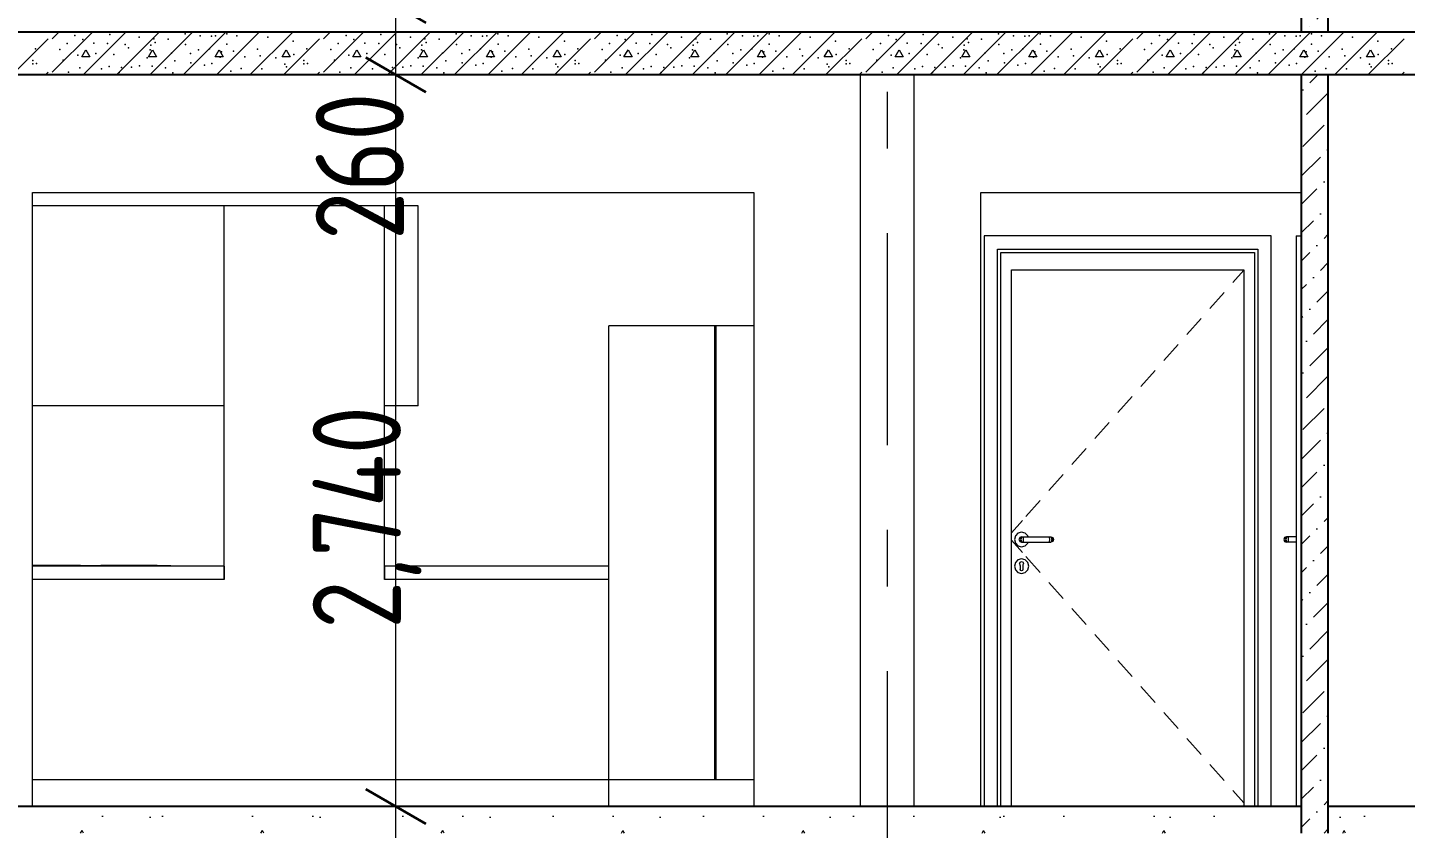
# Model space of a CAD drawing. Header units: millimetres. Extents: x 18162 to 7085488, y 72188 to 247925.
# Drawn here: x 4260395 to 4265553, y 110670 to 113670 of the extents above; entities that cross this region are included whole.
import ezdxf
from ezdxf.enums import TextEntityAlignment as Align

# ---------------------------------------------------------------- set-up
doc = ezdxf.new("R2010")
doc.units = ezdxf.units.MM
doc.header["$MEASUREMENT"] = 0
doc.linetypes.add('Double Dashed', pattern=[1093.611073, 529.166651, -211.666656, 141.111112, -211.666656])
for name, color, linetype in [('Archicad Doors', 7, 'Continuous'), ('Interior - Equipment', 7, 'Continuous'), ('Structural - Bearing', 7, 'Continuous'), ('Structural - Grid', 7, 'Continuous')]:
    doc.layers.add(name, color=color, linetype=linetype)
doc.styles.add('GENERATED_STYLE_3', font='', dxfattribs={"width": 0.8})
doc.styles.get('GENERATED_STYLE_3').set_extended_font_data('ISOCPEUR MON')
doc.dimstyles.new('GENERATED_STYLE__12', dxfattribs={"dimtxt": 330.000007, "dimasz": 171, "dimexe": 0.18, "dimexo": 150, "dimgap": 0, "dimtad": 1, "dimdec": 0, "dimzin": 0, "dimdsep": 46, "dimtxsty": 'GENERATED_STYLE_3', "dimblk": 'ARROWHEAD_2', "dimblk1": 'ARROWHEAD_2', "dimblk2": 'ARROWHEAD_2', "dimcen": 0.09, "dimclrd": 13, "dimclre": 13, "dimclrt": 13, "dimadec": 0, "dimazin": 0, "dimtfac": 1, "dimtdec": 4, "dimtmove": 0, "dimatfit": 3, "dimfxl": 1, "dimtolj": 1, "dimtzin": 0, "dimarcsym": 0})
doc.dimstyles.new('GENERATED_STYLE__13', dxfattribs={"dimtxt": 330.000007, "dimasz": 171, "dimexe": 0.18, "dimexo": 0.0625, "dimgap": 0, "dimtad": 1, "dimdec": 0, "dimzin": 0, "dimdsep": 46, "dimtxsty": 'GENERATED_STYLE_3', "dimblk": 'ARROWHEAD_2', "dimblk1": 'ARROWHEAD_2', "dimblk2": 'ARROWHEAD_2', "dimcen": 0.09, "dimse1": 1, "dimse2": 1, "dimclrd": 13, "dimclre": 13, "dimclrt": 13, "dimadec": 0, "dimazin": 0, "dimtfac": 1, "dimtdec": 4, "dimtmove": 0, "dimatfit": 3, "dimfxl": 1, "dimtolj": 1, "dimtzin": 0, "dimarcsym": 0})
pattern_1 = [(45, (4294986.58, 104752.7), (-106.066, 106.066), [112.5, -37.5, 0, -37.5]), (45, (4294999.84, 104872.03), (-106.066, 106.066), [112.5, -37.5, 0, -37.5])]
pattern_2 = [(0, (4294986.6, 104752.7), (0, 1169.134), [73.125, -601.875]), (0, (4295324.1, 105337.3), (0, 1169.134), [73.125, -601.875]), (60, (4294986.6, 104752.7), (-1012.5, 584.567), [73.125, -601.875]), (60, (4295661.6, 104752.7), (-1012.5, 584.567), [73.125, -601.875]), (120, (4295059.7, 104752.7), (1012.5, 584.567), [73.125, -601.875]), (120, (4295734.7, 104752.7), (1012.5, 584.567), [73.125, -601.875]), (0, (4294986.58, 104865.2), (0, 225), [0, -225, 0, -337.5]), (45, (4295099.08, 104865.2), (-159.099, 159.099), [0, -168.75, 0, -281.25])]

# ---------------------------------------------------------------- blocks, each defined once
blk = doc.blocks.new('*X1282', base_point=(4294986.6, 104752.7))
at = {"layer": 'Structural - Bearing', "color": 7, "linetype": 'Continuous', "lineweight": 9}
for p, q in [((4260487.4, 113627.8), (4260512.3, 113652.7)), ((4260487.4, 113502.8), (4260637.3, 113652.7)), ((4260602.3, 113492.7), (4260762.3, 113652.7)), ((4260727.3, 113492.7), (4260887.3, 113652.7)), ((4260852.3, 113492.7), (4261012.3, 113652.7)), ((4260977.3, 113492.7), (4261137.3, 113652.7)), ((4261102.3, 113492.7), (4261262.3, 113652.7)), ((4261227.3, 113492.7), (4261387.3, 113652.7)), ((4261502.5, 113627.8), (4261527.4, 113652.7)), ((4261502.5, 113502.8), (4261652.4, 113652.7)), ((4261617.4, 113492.7), (4261777.4, 113652.7)), ((4261742.4, 113492.7), (4261902.4, 113652.7)), ((4261867.4, 113492.7), (4262027.4, 113652.7)), ((4261992.4, 113492.7), (4262152.4, 113652.7)), ((4262117.4, 113492.7), (4262277.4, 113652.7)), ((4262242.4, 113492.7), (4262402.4, 113652.7)), ((4262517.7, 113627.8), (4262542.5, 113652.7)), ((4262517.7, 113502.8), (4262667.5, 113652.7)), ((4262632.5, 113492.7), (4262792.5, 113652.7)), ((4262757.5, 113492.7), (4262917.5, 113652.7)), ((4262882.5, 113492.7), (4263042.5, 113652.7)), ((4263007.5, 113492.7), (4263167.5, 113652.7)), ((4263132.5, 113492.7), (4263292.5, 113652.7)), ((4263257.5, 113492.7), (4263417.5, 113652.7)), ((4263532.8, 113627.8), (4263557.7, 113652.7)), ((4263532.8, 113502.8), (4263682.7, 113652.7)), ((4263647.7, 113492.7), (4263807.7, 113652.7)), ((4263772.7, 113492.7), (4263932.7, 113652.7)), ((4263897.7, 113492.7), (4264057.7, 113652.7)), ((4264022.7, 113492.7), (4264182.7, 113652.7)), ((4264147.7, 113492.7), (4264307.7, 113652.7)), ((4264272.7, 113492.7), (4264432.7, 113652.7)), ((4264547.9, 113627.8), (4264572.8, 113652.7)), ((4264547.9, 113502.8), (4264697.8, 113652.7)), ((4264662.8, 113492.7), (4264822.8, 113652.7)), ((4264787.8, 113492.7), (4264947.8, 113652.7)), ((4264912.8, 113492.7), (4265072.8, 113652.7)), ((4265037.8, 113492.7), (4265197.8, 113652.7)), ((4265162.8, 113492.7), (4265322.8, 113652.7)), ((4265287.8, 113492.7), (4265447.8, 113652.7)), ((4260337.2, 113492.7), (4260472.3, 113627.8)), ((4261352.3, 113492.7), (4261487.4, 113627.8)), ((4262367.4, 113492.7), (4262502.5, 113627.8)), ((4263382.5, 113492.7), (4263517.7, 113627.8)), ((4264397.7, 113492.7), (4264532.8, 113627.8)), ((4265412.8, 113492.7), (4265547.9, 113627.8)), ((4260597.3, 113560.2), (4260612.4, 113586.2)), ((4260627.3, 113560.2), (4260597.3, 113560.2)), ((4260612.4, 113586.2), (4260627.3, 113560.2)), ((4260847.3, 113560.2), (4260862.4, 113586.2)), ((4260877.3, 113560.2), (4260847.3, 113560.2)), ((4260862.4, 113586.2), (4260877.3, 113560.2)), ((4261097.3, 113560.2), (4261112.4, 113586.2)), ((4261127.3, 113560.2), (4261097.3, 113560.2)), ((4261112.4, 113586.2), (4261127.3, 113560.2)), ((4261347.3, 113560.2), (4261362.4, 113586.2)), ((4261377.3, 113560.2), (4261347.3, 113560.2)), ((4261362.4, 113586.2), (4261377.3, 113560.2)), ((4261612.4, 113560.2), (4261627.5, 113586.2)), ((4261642.5, 113560.2), (4261612.4, 113560.2)), ((4261627.5, 113586.2), (4261642.5, 113560.2)), ((4261862.4, 113560.2), (4261877.5, 113586.2)), ((4261892.5, 113560.2), (4261862.4, 113560.2)), ((4261877.5, 113586.2), (4261892.5, 113560.2)), ((4262112.4, 113560.2), (4262127.5, 113586.2)), ((4262142.5, 113560.2), (4262112.4, 113560.2)), ((4262127.5, 113586.2), (4262142.5, 113560.2)), ((4262362.4, 113560.2), (4262377.5, 113586.2)), ((4262392.5, 113560.2), (4262362.4, 113560.2)), ((4262377.5, 113586.2), (4262392.5, 113560.2)), ((4262627.5, 113560.2), (4262642.7, 113586.2)), ((4262657.6, 113560.2), (4262627.5, 113560.2)), ((4262642.7, 113586.2), (4262657.6, 113560.2)), ((4262877.5, 113560.2), (4262892.7, 113586.2)), ((4262907.6, 113560.2), (4262877.5, 113560.2)), ((4262892.7, 113586.2), (4262907.6, 113560.2)), ((4263127.5, 113560.2), (4263142.7, 113586.2)), ((4263157.6, 113560.2), (4263127.5, 113560.2)), ((4263142.7, 113586.2), (4263157.6, 113560.2)), ((4263377.5, 113560.2), (4263392.7, 113586.2)), ((4263407.6, 113560.2), (4263377.5, 113560.2)), ((4263392.7, 113586.2), (4263407.6, 113560.2)), ((4263642.7, 113560.2), (4263657.8, 113586.2)), ((4263672.7, 113560.2), (4263642.7, 113560.2)), ((4263657.8, 113586.2), (4263672.7, 113560.2)), ((4263892.7, 113560.2), (4263907.8, 113586.2)), ((4263922.7, 113560.2), (4263892.7, 113560.2)), ((4263907.8, 113586.2), (4263922.7, 113560.2)), ((4264142.7, 113560.2), (4264157.8, 113586.2)), ((4264172.7, 113560.2), (4264142.7, 113560.2)), ((4264157.8, 113586.2), (4264172.7, 113560.2)), ((4264392.7, 113560.2), (4264407.8, 113586.2)), ((4264422.7, 113560.2), (4264392.7, 113560.2)), ((4264407.8, 113586.2), (4264422.7, 113560.2)), ((4264657.8, 113560.2), (4264672.9, 113586.2)), ((4264687.8, 113560.2), (4264657.8, 113560.2)), ((4264672.9, 113586.2), (4264687.8, 113560.2)), ((4264907.8, 113560.2), (4264922.9, 113586.2)), ((4264937.8, 113560.2), (4264907.8, 113560.2)), ((4264922.9, 113586.2), (4264937.8, 113560.2)), ((4265157.8, 113560.2), (4265172.9, 113586.2)), ((4265187.8, 113560.2), (4265157.8, 113560.2)), ((4265172.9, 113586.2), (4265187.8, 113560.2)), ((4265407.8, 113560.2), (4265422.9, 113586.2)), ((4265437.8, 113560.2), (4265407.8, 113560.2)), ((4265422.9, 113586.2), (4265437.8, 113560.2)), ((4260462.2, 113492.7), (4260472.3, 113502.8)), ((4261477.3, 113492.7), (4261487.4, 113502.8)), ((4262492.4, 113492.7), (4262502.5, 113502.8)), ((4263507.5, 113492.7), (4263517.7, 113502.8)), ((4264522.7, 113492.7), (4264532.8, 113502.8)), ((4265537.8, 113492.7), (4265547.9, 113502.8))]:
    blk.add_line(p, q, dxfattribs=at)
for p in [(4260702.2, 113643.9), (4260984.1, 113646.9), (4261140.4, 113646.9), (4261717.3, 113643.9), (4261999.2, 113646.9), (4262155.5, 113646.9), (4262732.4, 113643.9), (4263014.4, 113646.9), (4263170.6, 113646.9), (4263747.6, 113643.9), (4264029.5, 113646.9), (4264185.8, 113646.9), (4264762.7, 113643.9), (4265044.6, 113646.9), (4265200.9, 113646.9), (4260425, 113591.1), (4260542.5, 113610), (4260572.1, 113640), (4260601.3, 113625.5), (4260642.8, 113611.4), (4260694.5, 113611), (4260760.2, 113607.1), (4260773.1, 113593.7), (4260812.9, 113633.6), (4260856.1, 113603.7), (4260866.9, 113628.4), (4260871.9, 113614.8), (4260921, 113626.8), (4260985.9, 113606.7), (4261040.9, 113638.7), (4261075.7, 113591.1), (4261083.2, 113637.7), (4261098.7, 113639.2), (4261141.1, 113608.4), (4261178.7, 113638.7), (4261294.1, 113634.5), (4261389.2, 113619.1), (4261440.1, 113591.1), (4261557.6, 113610), (4261587.3, 113640), (4261616.4, 113625.5), (4261657.9, 113611.4), (4261709.7, 113611), (4261775.3, 113607.1), (4261788.3, 113593.7), (4261828.1, 113633.6), (4261871.2, 113603.7), (4261882, 113628.4), (4261887.1, 113614.8), (4261936.1, 113626.8), (4262001, 113606.7), (4262056, 113638.7), (4262090.8, 113591.1), (4262098.3, 113637.7), (4262113.8, 113639.2), (4262156.2, 113608.4), (4262193.8, 113638.7), (4262309.3, 113634.5), (4262404.3, 113619.1), (4262455.2, 113591.1), (4262572.8, 113610), (4262602.4, 113640), (4262631.6, 113625.5), (4262673.1, 113611.4), (4262724.8, 113611), (4262790.5, 113607.1), (4262803.4, 113593.7), (4262843.2, 113633.6), (4262886.3, 113603.7), (4262897.1, 113628.4), (4262902.2, 113614.8), (4262951.2, 113626.8), (4263016.1, 113606.7), (4263071.1, 113638.7), (4263105.9, 113591.1), (4263113.5, 113637.7), (4263128.9, 113639.2), (4263171.4, 113608.4), (4263208.9, 113638.7), (4263324.4, 113634.5), (4263419.4, 113619.1), (4263470.3, 113591.1), (4263587.9, 113610), (4263617.5, 113640), (4263646.7, 113625.5), (4263688.2, 113611.4), (4263739.9, 113611), (4263805.6, 113607.1), (4263818.5, 113593.7), (4263858.3, 113633.6), (4263901.4, 113603.7), (4263912.2, 113628.4), (4263917.3, 113614.8), (4263966.3, 113626.8), (4264031.2, 113606.7), (4264086.2, 113638.7), (4264121, 113591.1), (4264128.6, 113637.7), (4264144, 113639.2), (4264186.5, 113608.4), (4264224, 113638.7), (4264339.5, 113634.5), (4264434.6, 113619.1), (4264485.5, 113591.1), (4264603, 113610), (4264632.6, 113640), (4264661.8, 113625.5), (4264703.3, 113611.4), (4264755, 113611), (4264820.7, 113607.1), (4264833.6, 113593.7), (4264873.4, 113633.6), (4264916.6, 113603.7), (4264927.4, 113628.4), (4264932.4, 113614.8), (4264981.5, 113626.8), (4265046.4, 113606.7), (4265101.4, 113638.7), (4265136.2, 113591.1), (4265143.7, 113637.7), (4265159.2, 113639.2), (4265201.6, 113608.4), (4265239.2, 113638.7), (4265354.6, 113634.5), (4265449.7, 113619.1), (4265500.6, 113591.1), (4260414.2, 113546.5), (4260515.5, 113588.5), (4260528.4, 113548), (4260582.4, 113566.6), (4260650, 113572.4), (4260717.6, 113569.2), (4260842.1, 113557.3), (4260854.1, 113587.2), (4260933.3, 113573.7), (4260945.6, 113546), (4261004.8, 113573.1), (4261034.4, 113587.2), (4261115.6, 113558.9), (4261120.7, 113579.5), (4261165.9, 113581.4), (4261207.5, 113560.2), (4261255.8, 113589.1), (4261265.4, 113564.5), (4261323.8, 113557.1), (4261391.1, 113569.2), (4261429.4, 113546.5), (4261530.6, 113588.5), (4261543.6, 113548), (4261597.6, 113566.6), (4261665.2, 113572.4), (4261732.8, 113569.2), (4261857.3, 113557.3), (4261869.3, 113587.2), (4261948.4, 113573.7), (4261960.7, 113546), (4262019.9, 113573.1), (4262049.6, 113587.2), (4262130.7, 113558.9), (4262135.8, 113579.5), (4262181, 113581.4), (4262222.6, 113560.2), (4262270.9, 113589.1), (4262280.6, 113564.5), (4262338.9, 113557.1), (4262406.3, 113569.2), (4262444.5, 113546.5), (4262545.7, 113588.5), (4262558.7, 113548), (4262612.7, 113566.6), (4262680.3, 113572.4), (4262747.9, 113569.2), (4262872.4, 113557.3), (4262884.4, 113587.2), (4262963.6, 113573.7), (4262975.8, 113546), (4263035.1, 113573.1), (4263064.7, 113587.2), (4263145.8, 113558.9), (4263151, 113579.5), (4263196.1, 113581.4), (4263237.7, 113560.2), (4263286, 113589.1), (4263295.7, 113564.5), (4263354, 113557.1), (4263421.4, 113569.2), (4263459.6, 113546.5), (4263560.8, 113588.5), (4263573.8, 113548), (4263627.8, 113566.6), (4263695.4, 113572.4), (4263763, 113569.2), (4263887.5, 113557.3), (4263899.5, 113587.2), (4263978.7, 113573.7), (4263991, 113546), (4264050.2, 113573.1), (4264079.8, 113587.2), (4264160.9, 113558.9), (4264166.1, 113579.5), (4264211.2, 113581.4), (4264252.9, 113560.2), (4264301.2, 113589.1), (4264310.8, 113564.5), (4264369.1, 113557.1), (4264436.5, 113569.2), (4264474.7, 113546.5), (4264576, 113588.5), (4264589, 113548), (4264642.9, 113566.6), (4264710.5, 113572.4), (4264778.1, 113569.2), (4264902.7, 113557.3), (4264914.7, 113587.2), (4264993.8, 113573.7), (4265006.1, 113546), (4265065.3, 113573.1), (4265094.9, 113587.2), (4265176.1, 113558.9), (4265181.2, 113579.5), (4265226.4, 113581.4), (4265268, 113560.2), (4265316.3, 113589.1), (4265325.9, 113564.5), (4265384.3, 113557.1), (4265451.6, 113569.2), (4265489.9, 113546.5), (4260414.4, 113534.7), (4260428.1, 113535.7), (4260548.5, 113503.2), (4260590, 113518.7), (4260670.9, 113516), (4260699.6, 113524.1), (4260737.1, 113501.7), (4260746.3, 113520.2), (4260784.2, 113521.2), (4260814.2, 113526.7), (4260860.6, 113525.4), (4260911.7, 113519.9), (4260938.3, 113500.4), (4261006.5, 113537.9), (4261057.2, 113529), (4261084.9, 113535.1), (4261155.1, 113507), (4261194.5, 113517.1), (4261271.7, 113515.6), (4261357.6, 113532.5), (4261364.5, 113523.3), (4261429.5, 113534.7), (4261443.3, 113535.7), (4261563.7, 113503.2), (4261605.1, 113518.7), (4261686, 113516), (4261714.7, 113524.1), (4261752.2, 113501.7), (4261761.5, 113520.2), (4261799.3, 113521.2), (4261829.4, 113526.7), (4261875.7, 113525.4), (4261926.8, 113519.9), (4261953.4, 113500.4), (4262021.7, 113537.9), (4262072.4, 113529), (4262100, 113535.1), (4262170.2, 113507), (4262209.6, 113517.1), (4262286.9, 113515.6), (4262372.8, 113532.5), (4262379.6, 113523.3), (4262444.6, 113534.7), (4262458.4, 113535.7), (4262578.8, 113503.2), (4262620.2, 113518.7), (4262701.1, 113516), (4262729.9, 113524.1), (4262767.3, 113501.7), (4262776.6, 113520.2), (4262814.4, 113521.2), (4262844.5, 113526.7), (4262890.8, 113525.4), (4262941.9, 113519.9), (4262968.5, 113500.4), (4263036.8, 113537.9), (4263087.5, 113529), (4263115.1, 113535.1), (4263185.3, 113507), (4263224.7, 113517.1), (4263302, 113515.6), (4263387.9, 113532.5), (4263394.7, 113523.3), (4263459.8, 113534.7), (4263473.5, 113535.7), (4263593.9, 113503.2), (4263635.3, 113518.7), (4263716.2, 113516), (4263745, 113524.1), (4263782.4, 113501.7), (4263791.7, 113520.2), (4263829.6, 113521.2), (4263859.6, 113526.7), (4263906, 113525.4), (4263957, 113519.9), (4263983.6, 113500.4), (4264051.9, 113537.9), (4264102.6, 113529), (4264130.2, 113535.1), (4264200.4, 113507), (4264239.9, 113517.1), (4264317.1, 113515.6), (4264403, 113532.5), (4264409.8, 113523.3), (4264474.9, 113534.7), (4264488.7, 113535.7), (4264609, 113503.2), (4264650.5, 113518.7), (4264731.4, 113516), (4264760.1, 113524.1), (4264797.6, 113501.7), (4264806.8, 113520.2), (4264844.7, 113521.2), (4264874.7, 113526.7), (4264921.1, 113525.4), (4264972.2, 113519.9), (4264998.8, 113500.4), (4265067, 113537.9), (4265117.7, 113529), (4265145.4, 113535.1), (4265215.6, 113507), (4265255, 113517.1), (4265332.2, 113515.6), (4265418.1, 113532.5), (4265425, 113523.3), (4265490, 113534.7), (4265503.8, 113535.7)]:
    blk.add_point(p, dxfattribs=at)
blk = doc.blocks.new('Standard grid marker[365]_3', base_point=(4263613.1, 164752.7))
at = {"layer": 'Structural - Grid', "color": 13, "linetype": 'Double Dashed', "lineweight": 13, "ltscale": 1.5}
blk.add_line((4263613.1, 163752.7), (4263613.1, 97752.7), dxfattribs=at)
at = {"layer": 'Structural - Grid', "color": 13, "lineweight": 13, "style": 'GENERATED_STYLE_3'}
blk.add_attdef('AC_MarkerText_1', text='', height=375, rotation=360, dxfattribs=at).set_placement((4263613.1, 96490.2), align=Align.TOP_CENTER)
blk = doc.blocks.new('*D1652', base_point=(4294986.6, 104752.7))
at = {"color": 12, "linetype": 'Continuous', "lineweight": 35}
for p, q in [((4268368, 110817.7), (4268593, 110687.8)), ((4268368, 110557.7), (4268593, 110427.8))]:
    blk.add_line(p, q, dxfattribs=at)
at = {"color": 13, "linetype": 'Continuous', "lineweight": 13}
for p, q in [((4268649.2, 110752.7), (4268311.7, 110752.7)), ((4268480.5, 110492.7), (4268480.5, 110752.7)), ((4268649.2, 110492.7), (4268311.7, 110492.7)), ((4268480.5, 107752.7), (4268480.5, 110492.7))]:
    blk.add_line(p, q, dxfattribs=at)
blk = doc.blocks.new('ARROWHEAD_2')
at = {"color": 0, "linetype": 'Continuous', "lineweight": 0}
for p, q in [((-0.378, -0.655), (0.378, 0.655)), ((0, 0), (-1, 0))]:
    blk.add_line(p, q, dxfattribs=at)
blk = doc.blocks.new('*D1653', base_point=(4294986.6, 104752.7))
at = {"color": 12, "linetype": 'Continuous', "lineweight": 35}
for p, q in [((4268368, 113557.7), (4268593, 113427.8)), ((4268368, 110817.7), (4268593, 110687.8))]:
    blk.add_line(p, q, dxfattribs=at)
at = {"color": 13, "linetype": 'Continuous', "lineweight": 13}
for p, q in [((4268480.5, 110752.7), (4268480.5, 113492.7)), ((4268649.2, 110752.7), (4268311.7, 110752.7))]:
    blk.add_line(p, q, dxfattribs=at)
at = {"color": 13, "lineweight": 13, "char_height": 330, "attachment_point": 7, "rotation": 90, "style": 'GENERATED_STYLE_3'}
for s, insert in [('\\A1;{\\pql;\\fISOCPEUR MON|b0|i0|c0|p0;\\W0.800000;260}', (4268510.3, 112874.4)), ('\\A1;{\\pql;\\fISOCPEUR MON|b0|i0|c0|p0;\\W0.800000;2,740}', (4268576.1, 111417.9))]:
    blk.add_mtext(s, dxfattribs=dict(at, insert=insert))
blk = doc.blocks.new('*D1654', base_point=(4294986.6, 104752.7))
at = {"color": 12, "linetype": 'Continuous', "lineweight": 35}
for p, q in [((4268368, 113817.7), (4268593, 113687.8)), ((4268368, 113557.7), (4268593, 113427.8))]:
    blk.add_line(p, q, dxfattribs=at)
at = {"color": 13, "linetype": 'Continuous', "lineweight": 13}
for p, q in [((4268649.2, 113752.7), (4268311.7, 113752.7)), ((4268480.5, 113492.7), (4268480.5, 113752.7)), ((4268649.2, 113492.7), (4268311.7, 113492.7)), ((4268480.5, 110752.7), (4268480.5, 113492.7))]:
    blk.add_line(p, q, dxfattribs=at)
blk = doc.blocks.new('*D1691', base_point=(4294986.6, 104752.7))
at = {"color": 13, "linetype": 'Continuous', "lineweight": 13}
for p, q in [((4271445.7, 110052.7), (4271445.7, 110492.7)), ((4271614.4, 110052.7), (4270763.1, 110052.7)), ((4271445.7, 107752.7), (4271445.7, 110052.7))]:
    blk.add_line(p, q, dxfattribs=at)
at = {"color": 12, "linetype": 'Continuous', "lineweight": 35}
for p, q in [((4271333.2, 110117.7), (4271558.2, 109987.8)), ((4271333.2, 107817.7), (4271558.2, 107687.8))]:
    blk.add_line(p, q, dxfattribs=at)
at = {"color": 13, "lineweight": 13, "char_height": 330, "attachment_point": 7, "rotation": 90, "style": 'GENERATED_STYLE_3'}
for s, insert in [('\\A1;{\\pql;\\fISOCPEUR MON|b0|i0|c0|p0;\\W0.800000;440}', (4271096, 109969.7)), ('\\A1;{\\pql;\\fISOCPEUR MON|b0|i0|c0|p0;\\W0.800000;2,300}', (4271541.3, 108764.4)), ('\\A1;{\\pql;\\fISOCPEUR MON|b0|i0|c0|p0;\\W0.800000;260}', (4271475.5, 107817.7))]:
    blk.add_mtext(s, dxfattribs=dict(at, insert=insert))
blk = doc.blocks.new('*D1693', base_point=(4294986.6, 104752.7))
at = {"color": 12, "linetype": 'Continuous', "lineweight": 35}
for p, q in [((4271333.2, 110817.7), (4271558.2, 110687.8)), ((4271333.2, 110557.7), (4271558.2, 110427.8))]:
    blk.add_line(p, q, dxfattribs=at)
at = {"color": 13, "linetype": 'Continuous', "lineweight": 13}
for p, q in [((4271614.4, 110752.7), (4271276.9, 110752.7)), ((4271445.7, 110492.7), (4271445.7, 110752.7)), ((4271614.4, 110492.7), (4271276.9, 110492.7)), ((4271445.7, 110052.7), (4271445.7, 110492.7))]:
    blk.add_line(p, q, dxfattribs=at)
blk = doc.blocks.new('*D1694', base_point=(4294986.6, 104752.7))
at = {"color": 12, "linetype": 'Continuous', "lineweight": 35}
for p, q in [((4271333.2, 113117.7), (4271558.2, 112987.8)), ((4271333.2, 110817.7), (4271558.2, 110687.8))]:
    blk.add_line(p, q, dxfattribs=at)
at = {"color": 13, "linetype": 'Continuous', "lineweight": 13}
for p, q in [((4271445.7, 110752.7), (4271445.7, 113052.7)), ((4271614.4, 110752.7), (4271276.9, 110752.7))]:
    blk.add_line(p, q, dxfattribs=at)
at = {"color": 13, "lineweight": 13, "char_height": 330, "attachment_point": 7, "rotation": 90, "style": 'GENERATED_STYLE_3'}
for s, insert in [('\\A1;{\\pql;\\fISOCPEUR MON|b0|i0|c0|p0;\\W0.800000;440}', (4271096, 112969.7)), ('\\A1;{\\pql;\\fISOCPEUR MON|b0|i0|c0|p0;\\W0.800000;2,300}', (4271541.3, 111764.4)), ('\\A1;{\\pql;\\fISOCPEUR MON|b0|i0|c0|p0;\\W0.800000;260}', (4271475.5, 110817.7))]:
    blk.add_mtext(s, dxfattribs=dict(at, insert=insert))
blk = doc.blocks.new('*D1695', base_point=(4294986.6, 104752.7))
at = {"color": 12, "linetype": 'Continuous', "lineweight": 35}
for p, q in [((4271333.2, 113557.7), (4271558.2, 113427.8)), ((4271333.2, 113117.7), (4271558.2, 112987.8))]:
    blk.add_line(p, q, dxfattribs=at)
at = {"color": 13, "linetype": 'Continuous', "lineweight": 13}
for p, q in [((4271445.7, 113052.7), (4271445.7, 113492.7)), ((4271614.4, 113052.7), (4270763.1, 113052.7)), ((4271445.7, 110752.7), (4271445.7, 113052.7))]:
    blk.add_line(p, q, dxfattribs=at)
blk = doc.blocks.new('*D1696', base_point=(4294986.6, 104752.7))
at = {"color": 12, "linetype": 'Continuous', "lineweight": 35}
for p, q in [((4271333.2, 113817.7), (4271558.2, 113687.8)), ((4271333.2, 113557.7), (4271558.2, 113427.8))]:
    blk.add_line(p, q, dxfattribs=at)
at = {"color": 13, "linetype": 'Continuous', "lineweight": 13}
for p, q in [((4271614.4, 113752.7), (4271276.9, 113752.7)), ((4271445.7, 113492.7), (4271445.7, 113752.7)), ((4271614.4, 113492.7), (4271276.9, 113492.7)), ((4271445.7, 113052.7), (4271445.7, 113492.7))]:
    blk.add_line(p, q, dxfattribs=at)
blk = doc.blocks.new('*D1738', base_point=(4294986.6, 104752.7))
at = {"color": 12, "linetype": 'Continuous', "lineweight": 35}
for p, q in [((4261661.1, 110817.7), (4261886.1, 110687.8)), ((4261661.1, 110557.7), (4261886.1, 110427.8))]:
    blk.add_line(p, q, dxfattribs=at)
at = {"color": 13, "linetype": 'Continuous', "lineweight": 13}
for p, q in [((4261942.3, 110752.7), (4261604.8, 110752.7)), ((4261773.6, 110492.7), (4261773.6, 110752.7)), ((4261942.3, 110492.7), (4261604.8, 110492.7)), ((4261773.6, 107752.7), (4261773.6, 110492.7))]:
    blk.add_line(p, q, dxfattribs=at)
blk = doc.blocks.new('*D1739', base_point=(4294986.6, 104752.7))
at = {"color": 12, "linetype": 'Continuous', "lineweight": 35}
for p, q in [((4261661.1, 113557.7), (4261886.1, 113427.8)), ((4261661.1, 110817.7), (4261886.1, 110687.8))]:
    blk.add_line(p, q, dxfattribs=at)
at = {"color": 13, "linetype": 'Continuous', "lineweight": 13}
for p, q in [((4261773.6, 110752.7), (4261773.6, 113492.7)), ((4261942.3, 110752.7), (4261604.8, 110752.7))]:
    blk.add_line(p, q, dxfattribs=at)
at = {"color": 13, "lineweight": 13, "char_height": 330, "attachment_point": 7, "rotation": 90, "style": 'GENERATED_STYLE_3'}
for s, insert in [('\\A1;{\\pql;\\fISOCPEUR MON|b0|i0|c0|p0;\\W0.800000;260}', (4261803.4, 112874.4)), ('\\A1;{\\pql;\\fISOCPEUR MON|b0|i0|c0|p0;\\W0.800000;2,740}', (4261869.2, 111417.9))]:
    blk.add_mtext(s, dxfattribs=dict(at, insert=insert))
blk = doc.blocks.new('*D1740', base_point=(4294986.6, 104752.7))
at = {"color": 12, "linetype": 'Continuous', "lineweight": 35}
for p, q in [((4261661.1, 113817.7), (4261886.1, 113687.8)), ((4261661.1, 113557.7), (4261886.1, 113427.8))]:
    blk.add_line(p, q, dxfattribs=at)
at = {"color": 13, "linetype": 'Continuous', "lineweight": 13}
for p, q in [((4261942.3, 113752.7), (4261604.8, 113752.7)), ((4261773.6, 113492.7), (4261773.6, 113752.7)), ((4261942.3, 113492.7), (4261604.8, 113492.7)), ((4261773.6, 110752.7), (4261773.6, 113492.7))]:
    blk.add_line(p, q, dxfattribs=at)

msp = doc.modelspace()

# ---------------------------------------------------------------- hatches: boundary and pattern name
at = {"layer": 'Structural - Bearing', "linetype": 'Continuous', "lineweight": 9}
h = msp.add_hatch(dxfattribs=at)
h.set_pattern_fill('Dot___Dashed_0003', style=0, pattern_type=2)
h.set_pattern_definition(pattern_1)
h.paths.add_polyline_path([(4265263.1, 116492.7), (4265163.1, 116492.7), (4265163.1, 113652.7), (4265263.1, 113652.7)])
h = msp.add_hatch(dxfattribs=at)
h.set_pattern_fill('Lightweight_Concrete_0003', style=0, pattern_type=2)
h.set_pattern_definition(pattern_2)
h.paths.add_polyline_path([(4259913.1, 113752.7), (4259913.1, 113652.7), (4265163.1, 113652.7), (4265163.1, 113752.7)])
h = msp.add_hatch(dxfattribs=at)
h.set_pattern_fill('Lightweight_Concrete_0003', style=0, pattern_type=2)
h.set_pattern_definition(pattern_2)
h.paths.add_polyline_path([(4265263.1, 113752.7), (4265263.1, 113652.7), (4267513.1, 113652.7), (4267513.1, 113752.7)])
h = msp.add_hatch(dxfattribs=at)
h.set_pattern_fill('Dot___Dashed_0003', style=0, pattern_type=2)
h.set_pattern_definition(pattern_1)
h.paths.add_polyline_path([(4265263.1, 113492.7), (4265163.1, 113492.7), (4265163.1, 110652.7), (4265263.1, 110652.7)])
h = msp.add_hatch(dxfattribs=at)
h.set_pattern_fill('Lightweight_Concrete_0003', style=0, pattern_type=2)
h.set_pattern_definition(pattern_2)
h.paths.add_polyline_path([(4259913.1, 110752.7), (4259913.1, 110652.7), (4265163.1, 110652.7), (4265163.1, 110752.7)])
h = msp.add_hatch(dxfattribs=at)
h.set_pattern_fill('Lightweight_Concrete_0003', style=0, pattern_type=2)
h.set_pattern_definition(pattern_2)
h.paths.add_polyline_path([(4265263.1, 110752.7), (4265263.1, 110652.7), (4267513.1, 110652.7), (4267513.1, 110752.7)])

# ---------------------------------------------------------------- linework, layer by layer
at = {"layer": 'Archicad Doors', "color": 7, "linetype": 'Continuous', "lineweight": 9}
for p, q in [((4260413.3, 110752.7), (4260413.3, 113052.7)), ((4260413.3, 113052.7), (4263113.3, 113052.7)), ((4263113.3, 113052.7), (4263113.3, 110752.7)), ((4263963.1, 110752.7), (4263963.1, 113052.7)), ((4263963.1, 113052.7), (4265163.1, 113052.7)), ((4263976.1, 112889.7), (4263976.1, 110752.7)), ((4265050.1, 112889.7), (4263976.1, 112889.7)), ((4265050.1, 110752.7), (4265050.1, 112889.7)), ((4265144.1, 112889.7), (4265144.1, 110752.7)), ((4265144.1, 112889.7), (4265163.1, 112889.7)), ((4264026.1, 110752.7), (4264026.1, 112839.7)), ((4264026.1, 112839.7), (4265000.1, 112839.7)), ((4264038.1, 110752.7), (4264038.1, 112827.7)), ((4264038.1, 112827.7), (4264988.1, 112827.7)), ((4264988.1, 112827.7), (4264988.1, 110752.7)), ((4265000.1, 112839.7), (4265000.1, 110752.7)), ((4264078.1, 110752.7), (4264078.1, 112762.7)), ((4264078.1, 112762.7), (4264948.1, 112762.7)), ((4264948.1, 112761.1), (4264907.1, 112714.8)), ((4264948.1, 112762.7), (4264948.1, 110752.7)), ((4264874, 112677.3), (4264821, 112617.4)), ((4264787.9, 112579.9), (4264734.9, 112520)), ((4264701.7, 112482.5), (4264648.8, 112422.6)), ((4264615.6, 112385.2), (4264562.6, 112325.2)), ((4264529.5, 112287.8), (4264476.5, 112227.8)), ((4264443.4, 112190.4), (4264390.4, 112130.5)), ((4264357.3, 112093), (4264304.3, 112033.1)), ((4264271.2, 111995.6), (4264218.2, 111935.7)), ((4264185.1, 111898.2), (4264132.1, 111838.3)), ((4264119.1, 111823.6), (4264078.1, 111777.3)), ((4264119.1, 111703.8), (4264078.1, 111750.1)), ((4264092.7, 111766.2), (4264089.1, 111752.7)), ((4264089.1, 111752.7), (4264092.7, 111739.2)), ((4264102.6, 111776.1), (4264092.7, 111766.2)), ((4264092.7, 111739.2), (4264102.6, 111729.3)), ((4264116.1, 111779.7), (4264102.6, 111776.1)), ((4264109, 111759.8), (4264106.1, 111752.7)), ((4264106.1, 111752.7), (4264109, 111745.6)), ((4264110.6, 111759.8), (4264107.8, 111752.7)), ((4264107.8, 111752.7), (4264110.6, 111745.6)), ((4264116.1, 111762.7), (4264109, 111759.8)), ((4264109, 111745.6), (4264116.1, 111742.7)), ((4264115.4, 111759.8), (4264113.3, 111752.7)), ((4264113.3, 111752.7), (4264115.4, 111745.6)), ((4264129.6, 111776.1), (4264116.1, 111779.7)), ((4264116.1, 111762.7), (4264117.2, 111762.7)), ((4264116.1, 111742.7), (4264117.2, 111742.7)), ((4264117.2, 111762.7), (4264120.5, 111762.7)), ((4264117.2, 111742.7), (4264120.5, 111742.7)), ((4264120.5, 111762.7), (4264125.4, 111762.7)), ((4264120.5, 111742.7), (4264125.4, 111742.7)), ((4264122.6, 111759.8), (4264121.5, 111752.7)), ((4264121.5, 111752.7), (4264122.6, 111745.6)), ((4264125.4, 111762.7), (4264131.1, 111762.7)), ((4264125.4, 111742.7), (4264131.1, 111742.7)), ((4264139.5, 111766.2), (4264129.6, 111776.1)), ((4264129.6, 111729.3), (4264139.5, 111739.2)), ((4264131.1, 111762.7), (4264211.1, 111762.7)), ((4264131.1, 111742.7), (4264211.1, 111742.7)), ((4264140.4, 111762.7), (4264139.5, 111766.2)), ((4264139.5, 111739.2), (4264140.4, 111742.7)), ((4264211.1, 111762.7), (4264216.8, 111762.7)), ((4264211.1, 111742.7), (4264216.8, 111742.7)), ((4264216.8, 111762.7), (4264221.7, 111762.7)), ((4264216.8, 111742.7), (4264221.7, 111742.7)), ((4264219.6, 111759.8), (4264220.7, 111752.7)), ((4264220.7, 111752.7), (4264219.6, 111745.6)), ((4264221.7, 111762.7), (4264225, 111762.7)), ((4264221.7, 111742.7), (4264225, 111742.7)), ((4264225, 111762.7), (4264226.1, 111762.7)), ((4264225, 111742.7), (4264226.1, 111742.7)), ((4264226.1, 111762.7), (4264233.2, 111759.8)), ((4264233.2, 111745.6), (4264226.1, 111742.7)), ((4264226.8, 111759.8), (4264228.9, 111752.7)), ((4264228.9, 111752.7), (4264226.8, 111745.6)), ((4264231.6, 111759.8), (4264234.4, 111752.7)), ((4264234.4, 111752.7), (4264231.6, 111745.6)), ((4264233.2, 111759.8), (4264236.1, 111752.7)), ((4264236.1, 111752.7), (4264233.2, 111745.6)), ((4265101, 111759.8), (4265098.1, 111752.7)), ((4265098.1, 111752.7), (4265101, 111745.6)), ((4265102.6, 111759.8), (4265099.8, 111752.7)), ((4265099.8, 111752.7), (4265102.6, 111745.6)), ((4265108.1, 111762.7), (4265101, 111759.8)), ((4265101, 111745.6), (4265108.1, 111742.7)), ((4265107.4, 111759.8), (4265105.3, 111752.7)), ((4265105.3, 111752.7), (4265107.4, 111745.6)), ((4265109.2, 111762.7), (4265108.1, 111762.7)), ((4265109.2, 111742.7), (4265108.1, 111742.7)), ((4265112.5, 111762.7), (4265109.2, 111762.7)), ((4265112.5, 111742.7), (4265109.2, 111742.7)), ((4265117.4, 111762.7), (4265112.5, 111762.7)), ((4265117.4, 111742.7), (4265112.5, 111742.7)), ((4265114.6, 111759.8), (4265113.5, 111752.7)), ((4265113.5, 111752.7), (4265114.6, 111745.6)), ((4265123.1, 111762.7), (4265117.4, 111762.7)), ((4265123.1, 111742.7), (4265117.4, 111742.7)), ((4265144.1, 111762.7), (4265123.1, 111762.7)), ((4265144.1, 111742.7), (4265123.1, 111742.7)), ((4264102.6, 111729.3), (4264116.1, 111725.7)), ((4264116.1, 111725.7), (4264129.6, 111729.3)), ((4264185.1, 111629.2), (4264132.1, 111689.1)), ((4264092.7, 111666.2), (4264089.1, 111652.7)), ((4264089.1, 111652.7), (4264092.7, 111639.2)), ((4264102.6, 111676.1), (4264092.7, 111666.2)), ((4264092.7, 111639.2), (4264102.6, 111629.3)), ((4264116.1, 111679.7), (4264102.6, 111676.1)), ((4264109.4, 111664.3), (4264108.6, 111662.4)), ((4264111.1, 111657.1), (4264108.6, 111662.4)), ((4264109.4, 111664.3), (4264110.7, 111667.8)), ((4264110.7, 111667.8), (4264116.1, 111670.1)), ((4264111.1, 111655.6), (4264111.1, 111657.1)), ((4264111.1, 111655.6), (4264111.1, 111652.7)), ((4264111.1, 111652.7), (4264111.1, 111649.8)), ((4264111.1, 111649.8), (4264111.1, 111644)), ((4264111.1, 111644), (4264111.1, 111640.2)), ((4264112.6, 111636.7), (4264111.1, 111640.2)), ((4264116.1, 111635.2), (4264112.6, 111636.7)), ((4264129.6, 111676.1), (4264116.1, 111679.7)), ((4264116.1, 111670.1), (4264121.5, 111667.8)), ((4264119.6, 111636.7), (4264116.1, 111635.2)), ((4264121.1, 111640.2), (4264119.6, 111636.7)), ((4264123.6, 111662.4), (4264121.1, 111657.1)), ((4264121.1, 111657.1), (4264121.1, 111655.6)), ((4264121.1, 111655.6), (4264121.1, 111652.7)), ((4264121.1, 111652.7), (4264121.1, 111649.8)), ((4264121.1, 111649.8), (4264121.1, 111644)), ((4264121.1, 111644), (4264121.1, 111640.2)), ((4264122.8, 111664.3), (4264121.5, 111667.8)), ((4264122.8, 111664.3), (4264123.6, 111662.4)), ((4264139.5, 111666.2), (4264129.6, 111676.1)), ((4264129.6, 111629.3), (4264139.5, 111639.2)), ((4264143.1, 111652.7), (4264139.5, 111666.2)), ((4264139.5, 111639.2), (4264143.1, 111652.7)), ((4264102.6, 111629.3), (4264116.1, 111625.7)), ((4264116.1, 111625.7), (4264129.6, 111629.3)), ((4264271.2, 111531.8), (4264218.2, 111591.7)), ((4264357.3, 111434.4), (4264304.3, 111494.3)), ((4264443.4, 111337), (4264390.4, 111397)), ((4264529.5, 111239.6), (4264476.5, 111299.6)), ((4264615.6, 111142.2), (4264562.6, 111202.2)), ((4264701.7, 111044.9), (4264648.8, 111104.8)), ((4264787.9, 110947.5), (4264734.9, 111007.4)), ((4264874, 110850.1), (4264821, 110910)), ((4264948.1, 110766.3), (4264907.1, 110812.6))]:
    msp.add_line(p, q, dxfattribs=at)
at = {"layer": 'Interior - Equipment', "color": 7, "linetype": 'Continuous', "lineweight": 13}
for p, q in [((4261130.7, 113002.7), (4260413.3, 113002.7)), ((4261730.7, 113002.7), (4261130.7, 113002.7)), ((4261130.7, 111652.7), (4261130.7, 113002.7)), ((4261730.7, 111652.7), (4261730.7, 113002.7)), ((4261857.5, 113002.7), (4261730.7, 113002.7)), ((4261857.5, 112252.7), (4261857.5, 113002.7)), ((4262968.2, 112552.7), (4262570.7, 112552.7)), ((4262570.7, 110852.7), (4262570.7, 112552.7)), ((4262968.2, 110852.7), (4262968.2, 112552.7)), ((4262973.2, 112552.7), (4262968.2, 112552.7)), ((4263113.3, 112552.7), (4262973.2, 112552.7)), ((4262973.2, 110852.7), (4262973.2, 112552.7)), ((4261130.7, 112252.7), (4260413.3, 112252.7)), ((4261857.5, 112252.7), (4261730.7, 112252.7)), ((4260415.5, 111655.7), (4260413.3, 111655.7)), ((4260413.3, 111654.7), (4260931, 111654.7)), ((4260413.3, 111653.5), (4260937.8, 111653.5)), ((4261130.7, 111652.7), (4260413.3, 111652.7)), ((4260431.2, 111655.7), (4260415.5, 111655.7)), ((4260415.5, 111654.7), (4260415.5, 111655.7)), ((4260454.8, 111655.7), (4260431.2, 111655.7)), ((4260431.2, 111654.7), (4260431.2, 111655.7)), ((4260482.5, 111655.7), (4260454.8, 111655.7)), ((4260454.8, 111654.7), (4260454.8, 111655.7)), ((4260510.3, 111655.7), (4260482.5, 111655.7)), ((4260482.5, 111654.7), (4260482.5, 111655.7)), ((4260533.8, 111655.7), (4260510.3, 111655.7)), ((4260510.3, 111654.7), (4260510.3, 111655.7)), ((4260549.5, 111655.7), (4260533.8, 111655.7)), ((4260533.8, 111654.7), (4260533.8, 111655.7)), ((4260555, 111655.7), (4260549.5, 111655.7)), ((4260549.5, 111654.7), (4260549.5, 111655.7)), ((4260566.4, 111655.7), (4260555, 111655.7)), ((4260555, 111654.7), (4260555, 111655.7)), ((4260586, 111655.7), (4260566.4, 111655.7)), ((4260566.4, 111654.7), (4260566.4, 111655.7)), ((4260592.8, 111655.7), (4260586, 111655.7)), ((4260586, 111654.7), (4260586, 111655.7)), ((4260592.8, 111654.7), (4260592.8, 111655.7)), ((4260677.2, 111655.7), (4260669.2, 111655.7)), ((4260669.2, 111654.7), (4260669.2, 111655.7)), ((4260700, 111655.7), (4260677.2, 111655.7)), ((4260677.2, 111654.7), (4260677.2, 111655.7)), ((4260734.1, 111655.7), (4260700, 111655.7)), ((4260700, 111654.7), (4260700, 111655.7)), ((4260774.2, 111655.7), (4260734.1, 111655.7)), ((4260734.1, 111654.7), (4260734.1, 111655.7)), ((4260814.4, 111655.7), (4260774.2, 111655.7)), ((4260774.2, 111654.7), (4260774.2, 111655.7)), ((4260848.5, 111655.7), (4260814.4, 111655.7)), ((4260814.4, 111654.7), (4260814.4, 111655.7)), ((4260871.3, 111655.7), (4260848.5, 111655.7)), ((4260848.5, 111654.7), (4260848.5, 111655.7)), ((4260879.2, 111655.7), (4260871.3, 111655.7)), ((4260871.3, 111654.7), (4260871.3, 111655.7)), ((4260879.8, 111655.7), (4260879.2, 111655.7)), ((4260879.2, 111654.7), (4260879.2, 111655.7)), ((4260879.8, 111654.7), (4260879.8, 111655.7)), ((4260931, 111654.7), (4260937.8, 111653.5)), ((4260937.8, 111652.7), (4260937.8, 111653.5)), ((4261130.7, 111652.7), (4261130.7, 111602.7)), ((4261130.7, 111602.7), (4261130.7, 111652.7)), ((4262570.7, 111652.7), (4261730.7, 111652.7)), ((4261730.7, 111652.7), (4261730.7, 111602.7)), ((4261730.7, 111602.7), (4261730.7, 111652.7)), ((4261130.7, 111602.7), (4260413.3, 111602.7)), ((4262570.7, 111602.7), (4261730.7, 111602.7)), ((4261130.7, 110852.7), (4260413.3, 110852.7)), ((4261730.7, 110852.7), (4261130.7, 110852.7)), ((4262570.7, 110852.7), (4261730.7, 110852.7)), ((4262968.2, 110852.7), (4262570.7, 110852.7)), ((4262570.7, 110752.7), (4262570.7, 110852.7)), ((4262973.2, 110852.7), (4262968.2, 110852.7)), ((4263113.3, 110852.7), (4262973.2, 110852.7))]:
    msp.add_line(p, q, dxfattribs=at)
at = {"layer": 'Structural - Bearing', "color": 7, "linetype": 'Continuous', "lineweight": 25}
for p, q in [((4265163.1, 113752.7), (4265163.1, 113652.7)), ((4265263.1, 113752.7), (4265263.1, 113652.7)), ((4265163.1, 113492.7), (4259913.1, 113492.7)), ((4265263.1, 113492.7), (4265163.1, 113492.7)), ((4265163.1, 113492.7), (4265163.1, 110752.7)), ((4267513.1, 113492.7), (4265263.1, 113492.7)), ((4265263.1, 113492.7), (4265263.1, 110752.7)), ((4265163.1, 110752.7), (4259913.1, 110752.7)), ((4265163.1, 110752.7), (4265163.1, 110652.7)), ((4265263.1, 110752.7), (4265263.1, 110652.7)), ((4267513.1, 110752.7), (4265263.1, 110752.7))]:
    msp.add_line(p, q, dxfattribs=at)
at = {"layer": 'Structural - Bearing', "color": 7, "linetype": 'Continuous', "lineweight": 9}
for p, q in [((4263513.1, 110752.7), (4263513.1, 113492.7)), ((4263713.1, 113492.7), (4263713.1, 110752.7))]:
    msp.add_line(p, q, dxfattribs=at)
at = {"layer": 'Structural - Bearing', "color": 7, "linetype": 'Continuous', "lineweight": 25, "flags": 128}
msp.add_lwpolyline([(4267513.1, 113652.7), (4265263.1, 113652.7), (4265163.1, 113652.7), (4259913.1, 113652.7)], dxfattribs=at)

# ---------------------------------------------------------------- block references
at = {"layer": 'Structural - Bearing', "lineweight": 0}
msp.add_blockref('*X1282', (4294986.6, 104752.7), dxfattribs=at)
at = {"layer": 'Structural - Grid', "color": 13, "linetype": 'Continuous', "lineweight": 13}
msp.add_blockref('Standard grid marker[365]_3', (4263613.1, 164752.7), dxfattribs=at)

# ---------------------------------------------------------------- dimensions: what is measured, and where the dimension line sits
at = {"color": 13, "linetype": 'Continuous', "lineweight": 13}
for base, p1, p2, dimstyle, picture, middle in [((4271445.7, 113752.7), (4259113.1, 113492.7), (4259113.1, 113752.7), 'GENERATED_STYLE__12', '*D1696', (4271214.7, 114194.4)), ((4268480.5, 113752.7), (4259113.1, 113492.7), (4259113.1, 113752.7), 'GENERATED_STYLE__12', '*D1654', (4268249.5, 113251.1)), ((4261773.6, 113752.7), (4259113.1, 113492.7), (4259113.1, 113752.7), 'GENERATED_STYLE__13', '*D1740', (4261542.6, 113251.1)), ((4271445.7, 113052.7), (4259113.1, 110752.7), (4270613.1, 113052.7), 'GENERATED_STYLE__12', '*D1694', (4271214.7, 112317.2)), ((4268480.5, 113492.7), (4259113.1, 110752.7), (4259113.1, 113492.7), 'GENERATED_STYLE__12', '*D1653', (4268249.5, 111970.7)), ((4261773.6, 113492.7), (4259113.1, 110752.7), (4259113.1, 113492.7), 'GENERATED_STYLE__13', '*D1739', (4261542.6, 111970.7)), ((4271445.7, 113492.7), (4270613.1, 113052.7), (4259113.1, 113492.7), 'GENERATED_STYLE__12', '*D1695', (4270835.2, 113346.4)), ((4271445.7, 110752.7), (4259113.1, 110492.7), (4259113.1, 110752.7), 'GENERATED_STYLE__12', '*D1693', (4271214.7, 111194.4)), ((4268480.5, 110752.7), (4259113.1, 110492.7), (4259113.1, 110752.7), 'GENERATED_STYLE__12', '*D1652', (4268249.5, 110251.1)), ((4261773.6, 110752.7), (4259113.1, 110492.7), (4259113.1, 110752.7), 'GENERATED_STYLE__13', '*D1738', (4261542.6, 110251.1)), ((4271445.7, 110052.7), (4259113.1, 107752.7), (4270613.1, 110052.7), 'GENERATED_STYLE__12', '*D1691', (4271214.7, 109317.2))]:
    dim = msp.add_linear_dim(base=base, p1=p1, p2=p2, angle=90, dimstyle=dimstyle, dxfattribs=at)
    dim.commit()
    dim.dimension.update_dxf_attribs({"geometry": picture, "text_midpoint": middle, "dimtype": 160, "text_rotation": 90})

doc.saveas('drawing.dxf')
